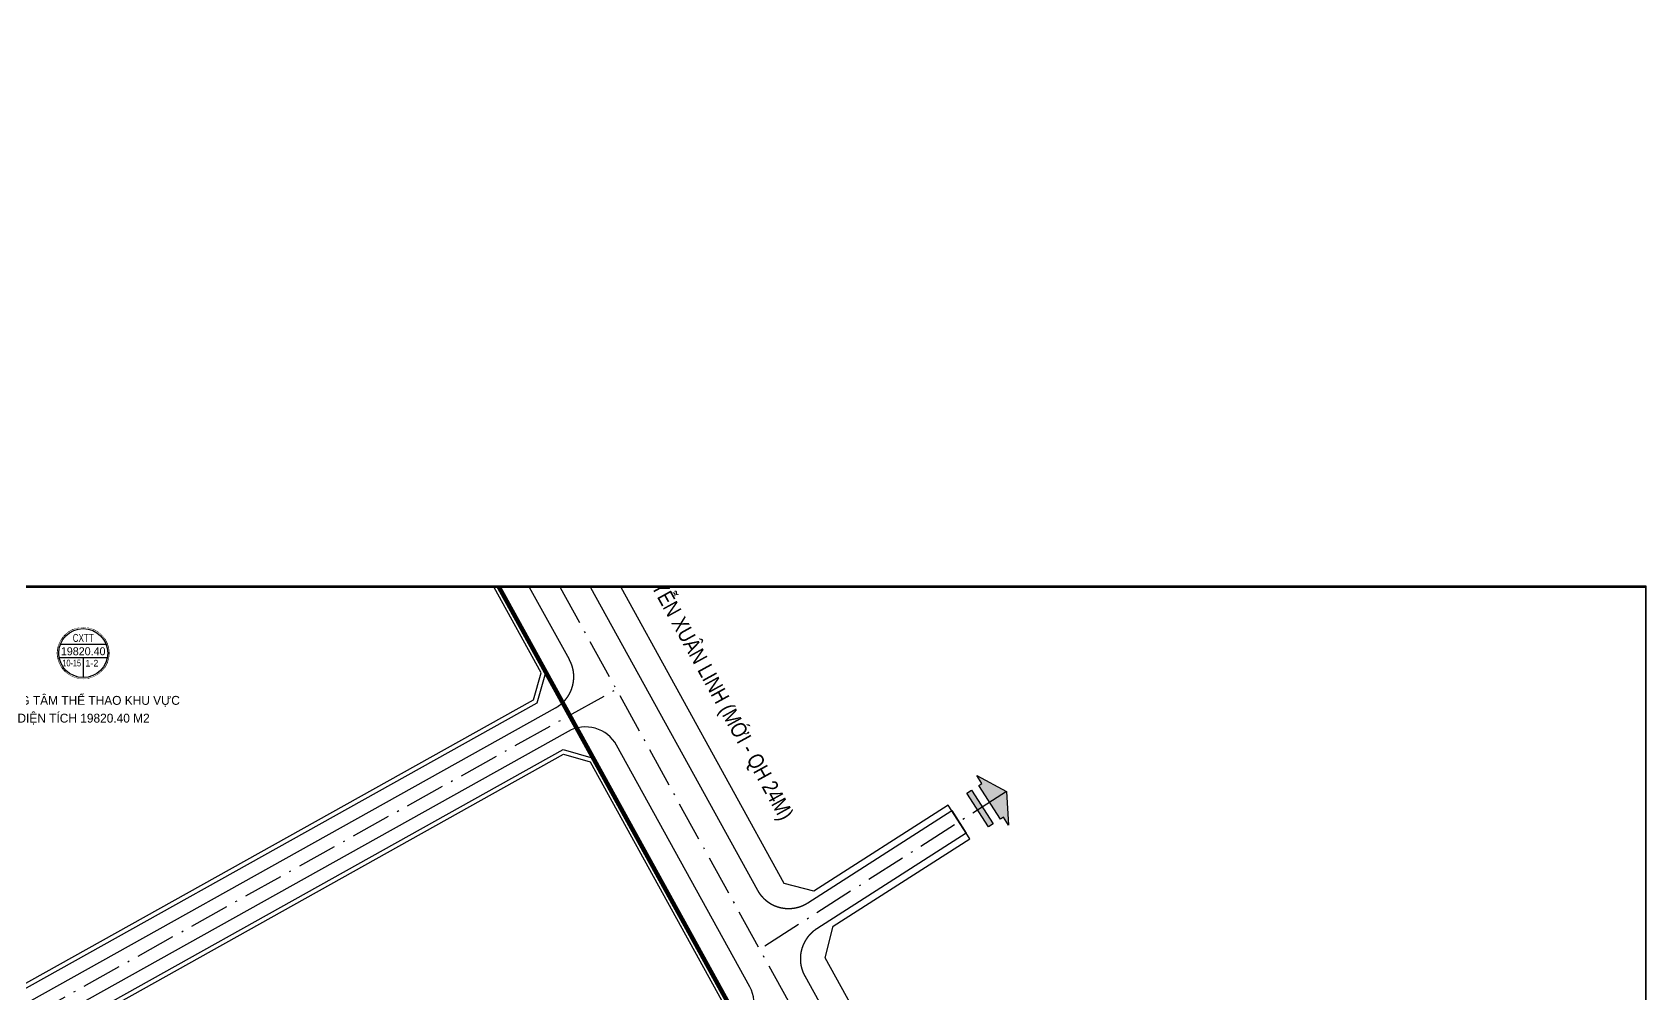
# Model space of a CAD drawing. Header units: millimetres. Extents: x 198719 to 733479478, y 80883 to 2151551233.
# Drawn here: x 568763211 to 569127178, y 2063258782 to 2063475688 of the extents above; entities that cross this region are included whole.
import ezdxf
from ezdxf.enums import TextEntityAlignment as Align
from ezdxf.xclip import XClip

# ---------------------------------------------------------------- set-up
doc = ezdxf.new("R2010")
doc.units = ezdxf.units.MM
doc.set_wipeout_variables(frame=1)
for name, pattern in [('ACAD_ISO10W100', [18.5, 12, -3, 0.5, -3]), ('CENTER', [3, 1.5, -0.5, 0.5, -0.5]), ('DOT', [0.25, 0, -0.25]), ('HIDDEN', [0.75, 0.5, -0.25])]:
    doc.linetypes.add(name, pattern=pattern)
doc.layers.add('boDnv', color=54, linetype='Continuous', lineweight=25)
doc.layers.add('E- RANH GIOI', color=1, linetype='CENTER', lineweight=13)
for name, color, linetype in [('BoThamCo', 94, 'Continuous'), ('datTruog', 134, 'Continuous'), ('ghi_chu', 7, 'Continuous'), ('hatchViaHe+LogDg', 129, 'Continuous'), ('LogDg', 7, 'Continuous'), ('RANHGIOI', 2, 'HIDDEN'), ('TimDg', 222, 'Continuous'), ('ViaHeS', 32, 'Continuous')]:
    doc.layers.add(name, color=color, linetype=linetype)
doc.layers.add('LUOI GIONG', color=160, linetype='Continuous', plot=False)
doc.styles.add('avantH', font='', dxfattribs={"height": 10})
doc.styles.add('avh', font='')
doc.styles.add('rms', font='romans.shx', dxfattribs={"width": 0.7, "bigfont": 'vns.shx'})
doc.styles.get('avantH').set_extended_font_data('.VnAvantH')
doc.styles.get('avh').set_extended_font_data('.VnAvantH')
doc.linetypes.add('ADL', pattern='A,0.125,-0.15,["++",rms,S=0.5,R=0,X=0,Y=-0.2245],-1.35,1.125', length=2.75)

# ---------------------------------------------------------------- blocks, each defined once
blk = doc.blocks.new('sl')
at = {"layer": 'ghi_chu', "color": 158}
blk.add_circle((0, 0), 5.75, dxfattribs=at)
at = {"color": 158, "linetype": 'DOT'}
blk.add_wipeout([(0, 5.75), (0.97, 5.67), (1.86, 5.44), (2.47, 5.19), (3.13, 4.82), (3.79, 4.32), (4.43, 3.67), (4.91, 2.99), (5.2, 2.45), (5.53, 1.57), (5.7, 0.77), (5.75, 0), (5.69, -0.85), (5.5, -1.69), (5.23, -2.38), (4.83, -3.13), (4.38, -3.72), (3.93, -4.2), (2.99, -4.91), (2.42, -5.22), (1.54, -5.54), (0.63, -5.72), (0, -5.75), (-0.86, -5.69), (-1.59, -5.52), (-2.41, -5.22), (-3.14, -4.82), (-3.72, -4.39), (-4.31, -3.8), (-4.85, -3.09), (-5.21, -2.43), (-5.52, -1.6), (-5.69, -0.85), (-5.75, 0), (-5.66, 1.01), (-5.49, 1.72), (-5.12, 2.62), (-4.44, 3.66), (-3.55, 4.52), (-2.72, 5.07), (-1.72, 5.49), (-0.8, 5.69)], dxfattribs=at).dxf.layer = 'ghi_chu'
at = {"layer": 'ghi_chu', "color": 32}
for points in [[(-5.12, 2), (5.12, 2)], [(-5.41, -1), (5.41, -1)], [(0, -1), (0, -5.5)]]:
    blk.add_lwpolyline(points, dxfattribs=at)
at = {"layer": 'ghi_chu'}
blk.add_circle((0, 0), 5.5, dxfattribs=at)
at = {"layer": 'ghi_chu', "style": 'avh'}
for tag, height, p in [('SOLO', 1.25, (0, 2.51)), ('DT', 1.5, (-0.01, -0.49))]:
    blk.add_attdef(tag, text='', height=height, dxfattribs=at).set_placement(p, align=Align.CENTER)
blk.add_attdef('MD', text='', height=1.25, dxfattribs=at).set_placement((-0.5, -3), align=Align.RIGHT)
blk.add_attdef('TC', (0.5, -3.02), '', height=1.25, dxfattribs=at)
blk = doc.blocks.new('NEN')
at = {"layer": 'hatchViaHe+LogDg'}
for points in [[(447.55, 125.51), (446.39, 127.32), (453.09, 123.69), (453.58, 116.11), (452.42, 117.92), (451.73, 117.48), (446.86, 125.07)], [(449.04, 115.77), (444.19, 123.35), (445.21, 124.02), (450.08, 116.43)]]:
    blk.add_hatch(color=158, dxfattribs=at).paths.add_polyline_path(points)
at = {"layer": 'boDnv', "color": 10, "linetype": 'ADL', "ltscale": 0.25}
for points in [[(348.48, 150.34), (305.78, 227.8), (296.99, 230.43), (285.1, 224.17), (143.11, 162.28), (141.06, 156.62), (188.79, 61.18), (194.58, 59.4), (346.76, 144.32)], [(359.51, 130.35), (389.04, 76.78), (387.31, 70.75), (232.19, -15.8), (226.4, -14.02), (199.01, 40.75), (200.9, 46.9), (353.52, 132.06)]]:
    blk.add_lwpolyline(points, close=True, dxfattribs=at)
at = {"layer": 'BoThamCo'}
blk.add_lwpolyline([(349.56, 150.46), (306.46, 228.64), (296.88, 231.51), (284.67, 225.08), (142.32, 163.03), (139.97, 156.56), (188.09, 60.35), (194.69, 58.32), (347.61, 143.64)], close=True, dxfattribs=at)
at = {"layer": 'datTruog', "linetype": 'ByBlock'}
blk.add_lwpolyline([(360.18, 131.19), (390.11, 76.9), (388.16, 70.08), (232.3, -16.89), (225.7, -14.85), (197.94, 40.67), (200.06, 47.57), (353.4, 133.14)], close=True, dxfattribs=at)
at = {"layer": 'LogDg'}
blk.add_lwpolyline([(392.27, 68.94, 0.412716), (395.37, 79.78), (365.44, 134.08, 0.415712), (354.54, 137.2), (197.1, 49.35, 0.401037), (193.84, 38.79), (221.6, -16.72, 0.427514), (232.66, -20.13)], format="xyb", close=True, dxfattribs=at)
at = {"layer": 'LogDg', "ltscale": 0.75}
for points in [[(447.55, 125.51), (446.39, 127.32), (453.09, 123.69), (453.58, 116.11), (452.42, 117.92), (451.73, 117.48), (446.86, 125.07)], [(449.04, 115.77), (444.19, 123.35), (445.21, 124.02), (450.08, 116.43)]]:
    blk.add_lwpolyline(points, close=True, dxfattribs=at)
at = {"layer": 'TimDg', "linetype": 'ACAD_ISO10W100', "ltscale": 0.75}
blk.add_lwpolyline([(283.91, 294.4), (445.8, 0.74, -0.007517), (474.04, -52.35), (508.79, -120.12, 0.000278)], format="xyb", dxfattribs=at)
for points in [[(185.14, 46.12), (365.35, 146.67)], [(453.09, 123.7), (397.61, 88.16)]]:
    blk.add_lwpolyline(points, dxfattribs=at)
at = {"layer": 'ViaHeS'}
for points in [[(284.67, 225.08), (142.32, 163.03), (139.97, 156.56), (188.09, 60.35), (194.69, 58.32), (347.61, 143.64), (349.56, 150.46), (306.46, 228.64), (296.88, 231.51)], [(360.18, 131.19), (390.11, 76.9), (388.16, 70.08), (232.3, -16.89), (225.7, -14.85), (197.94, 40.67), (200.06, 47.57), (353.4, 133.14)]]:
    blk.add_lwpolyline(points, close=True, dxfattribs=at)
at = {"layer": 'ghi_chu', "style": 'avantH', "width": 0.85}
blk.add_text('®\xadêng nguyÔn xu©n linh (míi - qh 24m)', height=3.5, rotation=298.8683, dxfattribs=at).set_placement((360.79, 192.23, 0))
at = {"layer": 'ghi_chu', "style": 'avantH'}
for s, p in [('trung t©m thÓ thao khu vùc', (245.6, 143.18)), ('diÖn tÝch 19820.40 m2', (245.6, 139.18))]:
    blk.add_text(s, height=2, dxfattribs=at).set_placement(p, align=Align.CENTER)
at = {"layer": 'ghi_chu'}
ref = blk.add_blockref('sl', (245.52, 154.81), dxfattribs=at)
ref.add_attrib('DT', '19820.40', dxfattribs={"height": 1.8, "style": 'avh'}).set_placement((245.51, 154.32), align=Align.CENTER)
ref.add_attrib('MD', '10-15', dxfattribs={"height": 1.5, "style": 'avh', "width": 0.75}).set_placement((245.02, 151.82), align=Align.RIGHT)
ref.add_attrib('TC', '1-2', (246.02, 151.79), dxfattribs={"height": 1.5, "style": 'avh'})
ref.add_attrib('SOLO', 'cxtt', dxfattribs={"height": 1.8, "style": 'avh', "width": 0.75}).set_placement((245.52, 157.32), align=Align.CENTER)
at = {"layer": 'LogDg'}
blk.add_lwpolyline([(131.78, 178.07), (252.97, 230.89), (276.87, 241.31), (291.58, 249.06, 0.419837), (295.27, 261.37), (290.95, 269.2), (301.46, 274.99), (306.06, 266.65, 0.408717), (318.14, 263.03), (326.55, 267.46), (332.15, 256.84), (324.23, 252.66, 0.419466), (320.55, 240.35), (397.09, 101.52, 0.433643), (408.41, 98.65), (440.79, 119.39), (444.02, 114.33), (410.43, 92.81, 0.395048), (407.74, 82.21), (451.06, 3.64, -0.005576)], format="xyb", dxfattribs=at)
blk.add_lwpolyline([(309.75, 235.09, 0.408612), (297.68, 238.71), (282.07, 230.49), (138.65, 167.97, 0.429738), (134.69, 157.06), (183.99, 58.49, 0.427514), (195.04, 55.08), (351.71, 142.5, 0.412716), (354.82, 153.35)], format="xyb", close=True, dxfattribs=at)
at = {"layer": 'RANHGIOI', "color": 1, "ltscale": 9, "const_width": 1}
blk.add_lwpolyline([(-499.27, -471.64), (-50.48, -321.02, 0.050684), (130.42, -239.14), (301.32, -139.84), (460, -51.3, 0.006594), (435.29, -5.05), (303.08, 234.77), (284.67, 225.08), (-55.99, 76.59), (-56.84, 76.22, -0.005137), (-90.74, 62.09), (-377.22, -17.13, -0.020567)], format="xyb", dxfattribs=at)
at = {"layer": 'TimDg', "linetype": 'ACAD_ISO10W100', "ltscale": 0.75}
blk.add_lwpolyline([(-618.46, -41.02), (-507.65, -29.6, 0.021218), (-465.68, -23.47), (-420.46, -14.89, 0.020567), (-380.42, -5.57), (-94.61, 73.47, 0.005041), (-61.57, 87.25, 0.001474), (-59.94, 87.95), (279.47, 235.9), (307.9, 250.87)], format="xyb", dxfattribs=at)
at = {"layer": 'ViaHeS', "elevation": 0}
blk.add_lwpolyline([(456.31, 6.54), (412.32, 86.32), (414.12, 93.4), (444.83, 113.07), (439.98, 120.65), (409.77, 101.3), (403.14, 102.98), (327.71, 239.79), (330.52, 249.19), (334.95, 251.53), (323.75, 272.77), (318.93, 270.23), (309.35, 273.1), (306.71, 277.89), (285.7, 266.3), (288.11, 261.92), (285.3, 252.53), (274.27, 246.72), (129.39, 183.57)], dxfattribs=at)

msp = doc.modelspace()

# ---------------------------------------------------------------- block references
at = {"layer": 'boDnv'}
ref = msp.add_blockref('NEN', (568528364, 2063180299, 0), dxfattribs=dict(at, xscale=1003.354102868895, yscale=1003.354102868895, zscale=1003.354102868895))
XClip(ref).set_block_clipping_path([(-95.7748162709, -416.20828746), (596.8422356524, 169.550739368)])

# ---------------------------------------------------------------- next in the draw order: linework, layer by layer
at = {"layer": 'E- RANH GIOI'}
msp.add_lwpolyline([(568432268, 2063350418), (569127178, 2063350418), (569127178, 2062762666), (568432268, 2062762666)], close=True, dxfattribs=at)
at = {"layer": 'LUOI GIONG'}
msp.add_lwpolyline([(568432268, 2063350828), (569127178, 2063350828), (569127178, 2062762666), (568432268, 2062762666)], close=True, dxfattribs=at)

doc.saveas('drawing.dxf')
